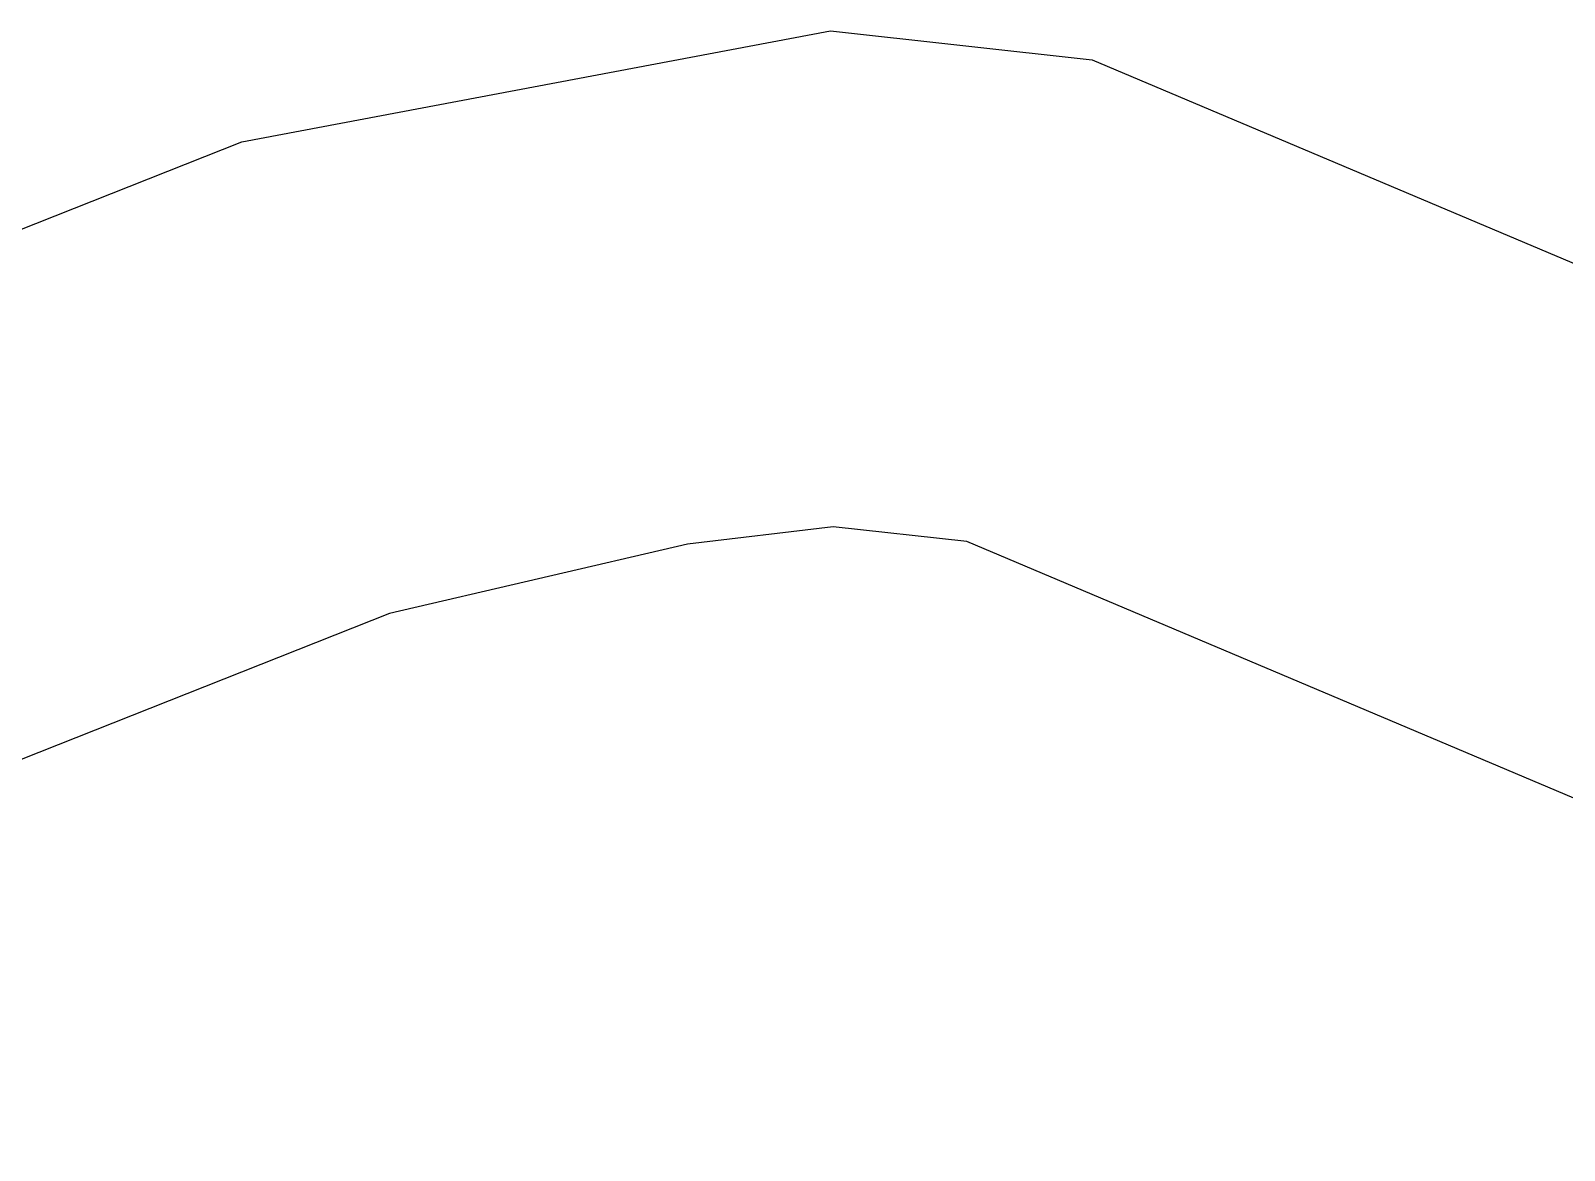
# Model space of a CAD drawing. Header units: inches. Extents: x 653559 to 669309, y 7245317 to 7256454.
# Drawn here: x 662093.19 to 662127.53, y 7253141.9 to 7253166.97 of the extents above; entities that cross this region are included whole.
import ezdxf

# ---------------------------------------------------------------- set-up
doc = ezdxf.new("R2010")
doc.units = ezdxf.units.IN
doc.header["$MEASUREMENT"] = 0
doc.layers.add('Cauce', color=5, linetype='Continuous')
doc.layers.add('Perimetral', color=190, linetype='Continuous')

msp = doc.modelspace()

# ---------------------------------------------------------------- linework, layer by layer
at = {"layer": 'Cauce', "color": 160, "transparency": 33554613}
for points in [[(661955.01, 7253091.3, 0), (661965.72, 7253095.39, 0), (661999.67, 7253104.08, 0), (662036.44, 7253118.13, 0), (662062.93, 7253129.59, 0), (662065.96, 7253132.05, 0), (662080.07, 7253154.27, 0), (662086.2, 7253159.84, 0), (662097.92, 7253164.48, 0), (662111.1, 7253166.97, 0), (662116.96, 7253166.32, 0), (662133.14, 7253159.48, 0), (662158.56, 7253155.83, 0), (662172.56, 7253152.66, 0), (662180.36, 7253149.16, 0), (662215.63, 7253127.54, 0), (662216.73, 7253127.04, 0), (662219.1, 7253127.27, 0), (662219.7, 7253127.49, 0), (662220.31, 7253127.95, 0), (662220.8, 7253128.53, 0), (662222.69, 7253132.99, 0), (662227.74, 7253148.37, 0), (662232.1, 7253154.6, 0)], [(662233.04, 7253129.11, 0), (662230.32, 7253122.7, 0), (662227.94, 7253119.87, 0), (662225.08, 7253117.74, 0), (662221.65, 7253116.42, 0), (662215.76, 7253115.87, 0), (662212.8, 7253116.68, 0), (662210.38, 7253117.82, 0), (662175.2, 7253139.38, 0), (662169.05, 7253142.14, 0), (662156.56, 7253144.97, 0), (662130.16, 7253148.76, 0), (662114.15, 7253155.53, 0), (662111.16, 7253155.86, 0), (662107.9, 7253155.47, 0), (662101.23, 7253153.92, 0), (662092.14, 7253150.32, 0)]]:
    msp.add_polyline3d(points, dxfattribs=at)
at = {"layer": 'Perimetral', "color": 200}
msp.add_polyline3d([(662233.04, 7253129.11, 0), (662230.32, 7253122.7, 0), (662227.94, 7253119.87, 0), (662225.08, 7253117.74, 0), (662221.65, 7253116.42, 0), (662215.76, 7253115.87, 0), (662215.706, 7253115.885, 0), (662212.8, 7253116.68, 0), (662210.38, 7253117.82, 0), (662206.739, 7253120.051, 0), (662199.982, 7253124.192, 0), (662175.2, 7253139.38, 0), (662169.05, 7253142.14, 0), (662164.06, 7253143.271, 0), (662159.081, 7253144.399, 0), (662156.56, 7253144.97, 0), (662130.16, 7253148.76, 0), (662114.15, 7253155.53, 0), (662111.16, 7253155.86, 0), (662107.9, 7253155.47, 0), (662101.23, 7253153.92, 0), (662092.14, 7253150.32, 0)], dxfattribs=at)

doc.saveas('drawing.dxf')
